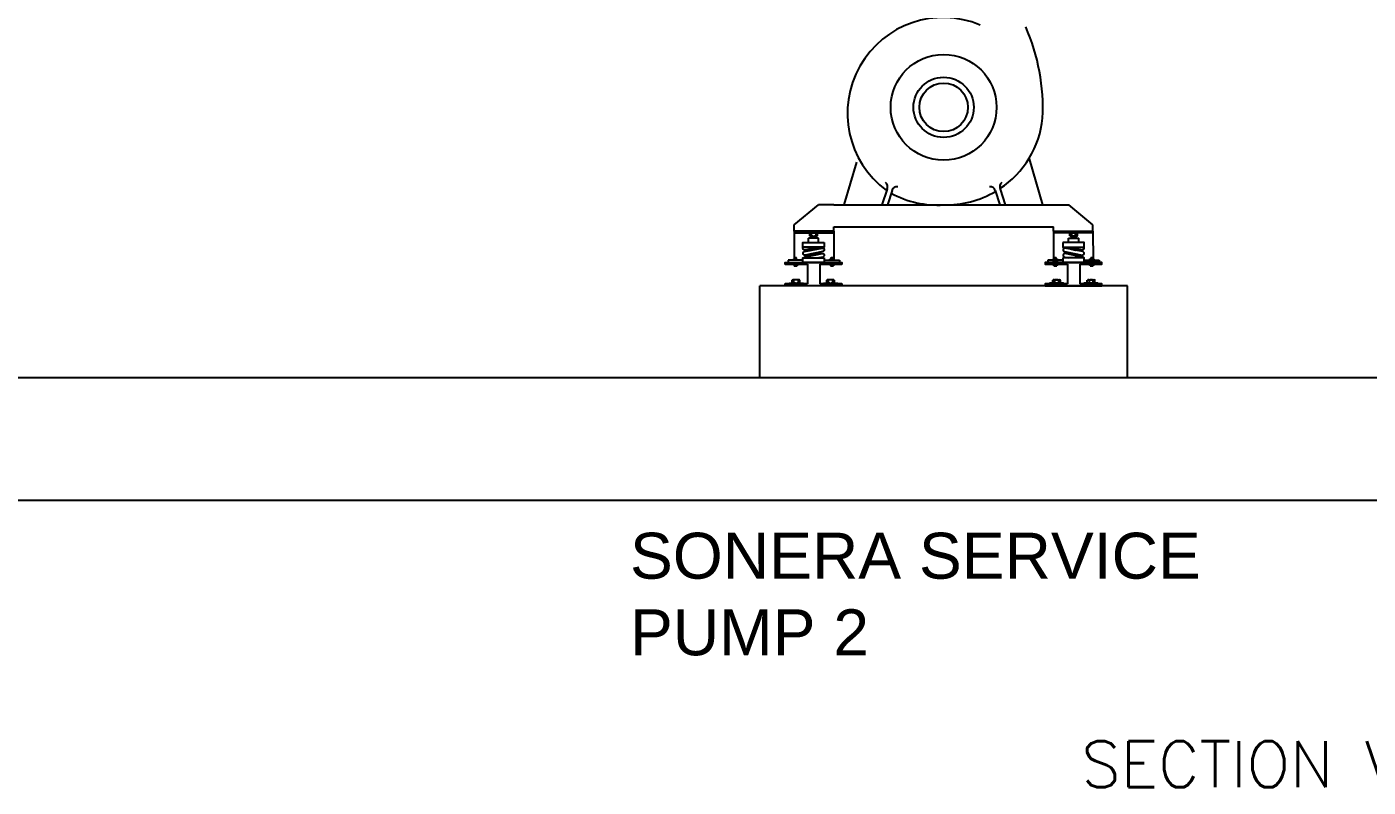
# Model space of a CAD drawing. Header units: inches. Extents: x 72601 to 92539, y -26779 to -15965.
# Drawn here: x 84193 to 86382, y -19834 to -18593 of the extents above; entities that cross this region are included whole.
import ezdxf

# ---------------------------------------------------------------- set-up
doc = ezdxf.new("R2010")
doc.units = ezdxf.units.IN
doc.header["$MEASUREMENT"] = 0
doc.layers.add('FENCE', color=1, linetype='Continuous')
doc.layers.add('M-X-BKGD', color=8, linetype='Continuous')
doc.styles.add('SIMS', font='simplex.shx')
doc.styles.get("Standard").update_dxf_attribs({"font": 'arial.ttf'})

msp = doc.modelspace()

# ---------------------------------------------------------------- linework, layer by layer
at = {"layer": 'M-X-BKGD'}
for p, q in [((85527.3, -18883.3), (85547.7, -18813.8)), ((85851.4, -18883.3), (85829.4, -18807.9)), ((85597.1, -18857.7), (85588.6, -18883.3)), ((85605.2, -18860.1), (85597.6, -18883.3)), ((85773.6, -18860.1), (85781.2, -18883.3)), ((85781.7, -18857.7), (85790.1, -18883.3)), ((85445.7, -18916), (85485, -18883.3)), ((85510, -18883.3), (85485, -18883.3)), ((85510, -18883.3), (85485, -18883.3)), ((85510, -18883.3), (85868.7, -18883.3)), ((85868.7, -18883.3), (85893.7, -18883.3)), ((85868.7, -18883.3), (85893.7, -18883.3)), ((85933.1, -18916), (85893.7, -18883.3)), ((85445.7, -18928.9), (85445.5, -18970.8)), ((85445.7, -18926), (85445.7, -18916)), ((85510, -18926), (85445.7, -18926)), ((85445.7, -18926), (85445.7, -18928.9)), ((85445.7, -18928.9), (85510, -18928.9)), ((85471, -18933.6), (85471, -18929.5)), ((85482.2, -18928.9), (85472.5, -18928.9)), ((85474, -18933.6), (85474, -18929.5)), ((85480.6, -18929.5), (85480.6, -18933.6)), ((85483.5, -18933.6), (85483.5, -18929.5)), ((85510, -18918.9), (85868.7, -18918.9)), ((85510, -18926), (85510, -18918.9)), ((85510, -18926), (85510, -18928.9)), ((85510, -18928.9), (85510, -18958)), ((85868.7, -18926), (85868.7, -18918.9)), ((85868.7, -18926), (85933.1, -18926)), ((85868.7, -18926), (85868.7, -18928.9)), ((85933.1, -18928.9), (85868.7, -18928.9)), ((85868.7, -18928.9), (85868.7, -18972.9)), ((85895.2, -18933.6), (85895.2, -18929.5)), ((85896.6, -18928.9), (85906.3, -18928.9)), ((85898.1, -18929.5), (85898.1, -18933.6)), ((85904.8, -18933.6), (85904.8, -18929.5)), ((85907.7, -18933.6), (85907.7, -18929.5)), ((85933.1, -18926), (85933.1, -18916)), ((85933.1, -18926), (85933.1, -18928.9)), ((85933.1, -18928.9), (85933.2, -18970.8)), ((85485.4, -18937.5), (85468.8, -18937.5)), ((85468.8, -18944.6), (85468.8, -18937.5)), ((85472.5, -18934.2), (85482.1, -18934.2)), ((85473, -18934.5), (85473.4, -18934.2)), ((85473, -18934.5), (85473.7, -18935)), ((85473, -18935.4), (85473.7, -18935)), ((85473, -18935.4), (85473.7, -18935.9)), ((85473, -18936.4), (85473.7, -18935.9)), ((85473, -18936.4), (85473.7, -18936.9)), ((85473, -18937.4), (85473.7, -18936.9)), ((85473, -18937.4), (85473.2, -18937.5)), ((85473, -18954.7), (85473.3, -18954.6)), ((85473, -18954.7), (85473.7, -18955.2)), ((85473, -18955.7), (85473.7, -18955.2)), ((85473, -18955.7), (85473.7, -18956.2)), ((85480.9, -18935.2), (85473.7, -18935)), ((85480.9, -18936.2), (85473.7, -18935.9)), ((85480.9, -18937.2), (85473.7, -18936.9)), ((85480.9, -18955.5), (85473.7, -18955.2)), ((85480.9, -18954.5), (85474.7, -18954.3)), ((85480.9, -18953.5), (85478.6, -18953.5)), ((85480.9, -18934.3), (85479.6, -18934.2)), ((85481, -18934.2), (85480.9, -18934.3)), ((85481.5, -18934.8), (85480.9, -18934.3)), ((85481.5, -18934.8), (85480.9, -18935.2)), ((85481.5, -18935.7), (85480.9, -18935.2)), ((85481.5, -18935.7), (85480.9, -18936.2)), ((85481.5, -18936.7), (85480.9, -18936.2)), ((85481.5, -18936.7), (85480.9, -18937.2)), ((85481.3, -18937.5), (85480.9, -18937.2)), ((85481.5, -18953.1), (85480.9, -18953.5)), ((85481.5, -18954), (85480.9, -18953.5)), ((85481.5, -18954), (85480.9, -18954.5)), ((85481.5, -18955), (85480.9, -18954.5)), ((85481.5, -18955), (85480.9, -18955.5)), ((85481.2, -18955.7), (85480.9, -18955.5)), ((85481.5, -18953.1), (85481.3, -18952.9)), ((85482.1, -18952.7), (85491.6, -18953.7)), ((85485.4, -18944.6), (85485.4, -18937.5)), ((85896.7, -18952.7), (85887.1, -18953.7)), ((85893.3, -18944.6), (85893.3, -18937.5)), ((85893.3, -18937.5), (85910, -18937.5)), ((85906.3, -18934.2), (85896.7, -18934.2)), ((85897.2, -18934.8), (85897.9, -18934.3)), ((85897.2, -18934.8), (85897.9, -18935.2)), ((85897.2, -18935.7), (85897.9, -18935.2)), ((85897.2, -18935.7), (85897.9, -18936.2)), ((85897.2, -18936.7), (85897.9, -18936.2)), ((85897.2, -18936.7), (85897.9, -18937.2)), ((85897.2, -18953.1), (85897.4, -18952.9)), ((85897.2, -18953.1), (85897.9, -18953.5)), ((85897.2, -18954), (85897.9, -18953.5)), ((85897.2, -18954), (85897.9, -18954.5)), ((85897.2, -18955), (85897.9, -18954.5)), ((85897.2, -18955), (85897.9, -18955.5)), ((85897.4, -18937.5), (85897.9, -18937.2)), ((85897.5, -18955.7), (85897.9, -18955.5)), ((85897.8, -18934.2), (85897.9, -18934.3)), ((85897.9, -18934.3), (85899.2, -18934.2)), ((85897.9, -18935.2), (85905.1, -18935)), ((85897.9, -18936.2), (85905.1, -18935.9)), ((85897.9, -18937.2), (85905.1, -18936.9)), ((85897.9, -18953.5), (85900.2, -18953.5)), ((85897.9, -18954.5), (85904.1, -18954.3)), ((85897.9, -18955.5), (85905.1, -18955.2)), ((85905.7, -18934.5), (85905.1, -18935)), ((85905.7, -18935.4), (85905.1, -18935)), ((85905.7, -18935.4), (85905.1, -18935.9)), ((85905.7, -18936.4), (85905.1, -18935.9)), ((85905.7, -18936.4), (85905.1, -18936.9)), ((85905.7, -18937.4), (85905.1, -18936.9)), ((85905.7, -18954.7), (85905.1, -18955.2)), ((85905.7, -18955.7), (85905.1, -18955.2)), ((85905.7, -18955.7), (85905.1, -18956.2)), ((85905.7, -18934.5), (85905.4, -18934.2)), ((85905.7, -18937.4), (85905.5, -18937.5)), ((85905.7, -18954.7), (85905.5, -18954.6)), ((85910, -18944.6), (85910, -18937.5)), ((85431, -18980.2), (85431, -18977.3)), ((85459.9, -18973.5), (85435.5, -18973.5)), ((85435.5, -18973.5), (85435.5, -18977.3)), ((85445, -18972.7), (85445, -18971.1)), ((85449.4, -18970.8), (85445.5, -18970.8)), ((85445.5, -18972.9), (85449.4, -18972.9)), ((85446.1, -18969.8), (85446.3, -18969.6)), ((85446.1, -18969.8), (85446.3, -18970)), ((85446.1, -18970.1), (85446.3, -18970)), ((85446.1, -18970.1), (85446.3, -18970.3)), ((85446.1, -18970.5), (85446.3, -18970.3)), ((85446.1, -18970.5), (85446.3, -18970.6)), ((85446.1, -18970.8), (85446.3, -18970.6)), ((85446.1, -18972.7), (85446.1, -18971.1)), ((85448.8, -18969.7), (85446.3, -18969.6)), ((85446.3, -18969.6), (85449, -18969.6)), ((85448.8, -18970.1), (85446.3, -18970)), ((85448.8, -18970.4), (85446.3, -18970.3)), ((85448.8, -18970.8), (85446.3, -18970.6)), ((85449, -18969.6), (85448.8, -18969.7)), ((85449.1, -18969.9), (85448.8, -18969.7)), ((85449.1, -18969.9), (85448.8, -18970.1)), ((85449.1, -18970.2), (85448.8, -18970.1)), ((85449.1, -18970.2), (85448.8, -18970.4)), ((85449.1, -18970.6), (85448.8, -18970.4)), ((85449.1, -18970.6), (85448.8, -18970.8)), ((85448.9, -18970.8), (85448.8, -18970.8)), ((85448.8, -18971.1), (85448.8, -18972.7)), ((85450, -18972.7), (85450, -18971.1)), ((85462.6, -18956.6), (85472.1, -18957.6)), ((85462.6, -18965.5), (85472.1, -18966.4)), ((85473, -18956.7), (85473.7, -18956.2)), ((85473, -18956.7), (85473.7, -18957.2)), ((85473, -18963.5), (85473.7, -18964)), ((85473, -18963.5), (85473.1, -18963.5)), ((85473, -18964.5), (85473.7, -18964)), ((85473, -18964.5), (85473.7, -18964.9)), ((85473, -18965.4), (85473.7, -18964.9)), ((85473, -18965.4), (85473.7, -18965.9)), ((85476.7, -18956.7), (85473.1, -18956.7)), ((85473.2, -18966.3), (85473.7, -18965.9)), ((85473.5, -18957.3), (85473.7, -18957.2)), ((85478.2, -18956.4), (85473.7, -18956.2)), ((85474.2, -18957.2), (85473.7, -18957.2)), ((85480.9, -18964.3), (85473.7, -18964)), ((85478.7, -18965.1), (85473.7, -18964.9)), ((85474.8, -18966), (85473.7, -18965.9)), ((85480.9, -18963.3), (85475, -18963.1)), ((85480.9, -18962.3), (85479, -18962.2)), ((85481.6, -18961.8), (85480.9, -18962.3)), ((85481.5, -18962.8), (85480.9, -18962.3)), ((85481.5, -18962.8), (85480.9, -18963.3)), ((85481.5, -18963.8), (85480.9, -18963.3)), ((85481.5, -18963.8), (85480.9, -18964.3)), ((85481.3, -18964.6), (85480.9, -18964.3)), ((85481.6, -18961.8), (85481.5, -18961.7)), ((85482.1, -18961.6), (85491.6, -18962.5)), ((85494.6, -18973.5), (85519.6, -18973.5)), ((85504.4, -18972.7), (85504.4, -18971.1)), ((85508.8, -18970.8), (85504.9, -18970.8)), ((85504.9, -18972.9), (85508.8, -18972.9)), ((85505.4, -18969.8), (85505.7, -18969.6)), ((85505.4, -18969.8), (85505.7, -18970)), ((85505.4, -18970.1), (85505.7, -18970)), ((85505.4, -18970.1), (85505.7, -18970.3)), ((85505.4, -18970.5), (85505.7, -18970.3)), ((85505.4, -18970.5), (85505.7, -18970.6)), ((85505.4, -18970.8), (85505.7, -18970.6)), ((85505.5, -18972.7), (85505.5, -18971.1)), ((85508.2, -18969.7), (85505.7, -18969.6)), ((85505.7, -18969.6), (85508.4, -18969.6)), ((85508.2, -18970.1), (85505.7, -18970)), ((85508.2, -18970.4), (85505.7, -18970.3)), ((85508.2, -18970.8), (85505.7, -18970.6)), ((85508.4, -18969.6), (85508.2, -18969.7)), ((85508.5, -18969.9), (85508.2, -18969.7)), ((85508.5, -18969.9), (85508.2, -18970.1)), ((85508.5, -18970.2), (85508.2, -18970.1)), ((85508.5, -18970.2), (85508.2, -18970.4)), ((85508.5, -18970.6), (85508.2, -18970.4)), ((85508.5, -18970.6), (85508.2, -18970.8)), ((85508.3, -18970.8), (85508.2, -18970.8)), ((85508.2, -18971.1), (85508.2, -18972.7)), ((85509.3, -18972.7), (85509.3, -18971.1)), ((85510, -18958), (85510, -18972.9)), ((85519.6, -18973.5), (85519.6, -18977.3)), ((85523.5, -18977.3), (85523.5, -18980.2)), ((85855.3, -18977.3), (85855.3, -18980.2)), ((85884.2, -18973.5), (85859.2, -18973.5)), ((85859.2, -18973.5), (85859.2, -18977.3)), ((85869.4, -18972.7), (85869.4, -18971.1)), ((85870, -18970.8), (85873.8, -18970.8)), ((85873.8, -18972.9), (85870, -18972.9)), ((85870.3, -18969.9), (85870.5, -18969.7)), ((85870.3, -18969.9), (85870.5, -18970.1)), ((85870.3, -18970.2), (85870.5, -18970.1)), ((85870.3, -18970.2), (85870.5, -18970.4)), ((85870.3, -18970.6), (85870.5, -18970.4)), ((85870.3, -18970.6), (85870.5, -18970.8)), ((85873.1, -18969.6), (85870.4, -18969.6)), ((85870.4, -18969.6), (85870.5, -18969.7)), ((85870.4, -18970.8), (85870.5, -18970.8)), ((85870.5, -18969.7), (85873.1, -18969.6)), ((85870.5, -18970.1), (85873.1, -18970)), ((85870.5, -18970.4), (85873.1, -18970.3)), ((85870.5, -18970.8), (85873.1, -18970.6)), ((85870.6, -18971.1), (85870.6, -18972.7)), ((85873.3, -18969.8), (85873.1, -18969.6)), ((85873.3, -18969.8), (85873.1, -18970)), ((85873.3, -18970.1), (85873.1, -18970)), ((85873.3, -18970.1), (85873.1, -18970.3)), ((85873.3, -18970.5), (85873.1, -18970.3)), ((85873.3, -18970.5), (85873.1, -18970.6)), ((85873.3, -18970.8), (85873.1, -18970.6)), ((85873.2, -18972.7), (85873.2, -18971.1)), ((85874.4, -18972.7), (85874.4, -18971.1)), ((85896.7, -18961.6), (85887.1, -18962.5)), ((85897.2, -18961.8), (85897.3, -18961.7)), ((85897.2, -18961.8), (85897.9, -18962.3)), ((85897.2, -18962.8), (85897.9, -18962.3)), ((85897.2, -18962.8), (85897.9, -18963.3)), ((85897.2, -18963.8), (85897.9, -18963.3)), ((85897.2, -18963.8), (85897.9, -18964.3)), ((85897.4, -18964.6), (85897.9, -18964.3)), ((85897.9, -18962.3), (85899.8, -18962.2)), ((85897.9, -18963.3), (85903.7, -18963.1)), ((85897.9, -18964.3), (85905.1, -18964)), ((85900.1, -18965.1), (85905.1, -18964.9)), ((85900.5, -18956.4), (85905.1, -18956.2)), ((85902, -18956.7), (85905.7, -18956.7)), ((85904, -18966), (85905.1, -18965.9)), ((85904.6, -18957.2), (85905.1, -18957.2)), ((85905.7, -18956.7), (85905.1, -18956.2)), ((85905.7, -18956.7), (85905.1, -18957.2)), ((85905.3, -18957.3), (85905.1, -18957.2)), ((85905.7, -18963.5), (85905.1, -18964)), ((85905.7, -18964.5), (85905.1, -18964)), ((85905.7, -18964.5), (85905.1, -18964.9)), ((85905.7, -18965.4), (85905.1, -18964.9)), ((85905.7, -18965.4), (85905.1, -18965.9)), ((85905.5, -18966.3), (85905.1, -18965.9)), ((85905.7, -18963.5), (85905.7, -18963.5)), ((85916.2, -18956.6), (85906.7, -18957.6)), ((85916.2, -18965.5), (85906.7, -18966.4)), ((85918.9, -18973.5), (85943.3, -18973.5)), ((85928.8, -18972.7), (85928.8, -18971.1)), ((85929.3, -18970.8), (85933.2, -18970.8)), ((85933.2, -18972.9), (85929.4, -18972.9)), ((85929.7, -18969.9), (85929.9, -18969.7)), ((85929.7, -18969.9), (85929.9, -18970.1)), ((85929.7, -18970.2), (85929.9, -18970.1)), ((85929.7, -18970.2), (85929.9, -18970.4)), ((85929.7, -18970.6), (85929.9, -18970.4)), ((85929.7, -18970.6), (85929.9, -18970.8)), ((85932.5, -18969.6), (85929.8, -18969.6)), ((85929.8, -18969.6), (85929.9, -18969.7)), ((85929.8, -18970.8), (85929.9, -18970.8)), ((85929.9, -18969.7), (85932.5, -18969.6)), ((85929.9, -18970.1), (85932.5, -18970)), ((85929.9, -18970.4), (85932.5, -18970.3)), ((85929.9, -18970.8), (85932.5, -18970.6)), ((85930, -18971.1), (85930, -18972.7)), ((85932.7, -18969.8), (85932.5, -18969.6)), ((85932.7, -18969.8), (85932.5, -18970)), ((85932.7, -18970.1), (85932.5, -18970)), ((85932.7, -18970.1), (85932.5, -18970.3)), ((85932.7, -18970.5), (85932.5, -18970.3)), ((85932.7, -18970.5), (85932.5, -18970.6)), ((85932.7, -18970.8), (85932.5, -18970.6)), ((85932.6, -18972.7), (85932.6, -18971.1)), ((85933.8, -18972.7), (85933.8, -18971.1)), ((85943.3, -18973.5), (85943.3, -18977.3)), ((85947.8, -18980.2), (85947.8, -18977.3)), ((85431, -18980.2), (85467.2, -18980.2)), ((85445.4, -18981), (85445.4, -18982.6)), ((85449.8, -18980.8), (85446, -18980.8)), ((85446, -18982.9), (85449.8, -18982.9)), ((85446.6, -18982.6), (85446.6, -18981)), ((85449.2, -18981), (85449.2, -18982.6)), ((85450.4, -18981), (85450.4, -18982.6)), ((85467.2, -18980.2), (85467.2, -19012.2)), ((85487.2, -18980.2), (85487.2, -19012.2)), ((85487.2, -18980.2), (85523.5, -18980.2)), ((85504.8, -18981), (85504.8, -18982.6)), ((85505.3, -18982.9), (85509.2, -18982.9)), ((85509.2, -18980.8), (85505.4, -18980.8)), ((85505.9, -18982.6), (85505.9, -18981)), ((85508.6, -18981), (85508.6, -18982.6)), ((85509.8, -18981), (85509.8, -18982.6)), ((85891.5, -18980.2), (85855.3, -18980.2)), ((85869, -18981), (85869, -18982.6)), ((85869.6, -18980.8), (85873.4, -18980.8)), ((85873.4, -18982.9), (85869.6, -18982.9)), ((85870.1, -18981), (85870.1, -18982.6)), ((85872.8, -18982.6), (85872.8, -18981)), ((85874, -18981), (85874, -18982.6)), ((85891.5, -18980.2), (85891.5, -19012.2)), ((85911.5, -18980.2), (85911.5, -19012.2)), ((85947.8, -18980.2), (85911.5, -18980.2)), ((85928.4, -18981), (85928.4, -18982.6)), ((85928.9, -18980.8), (85932.8, -18980.8)), ((85932.8, -18982.9), (85928.9, -18982.9)), ((85929.5, -18981), (85929.5, -18982.6)), ((85932.2, -18982.6), (85932.2, -18981)), ((85933.4, -18981), (85933.4, -18982.6)), ((85989.4, -19015.2), (85389.4, -19015.2)), ((85389.4, -19165.1), (85389.4, -19015.2)), ((85431, -19015.2), (85431, -19012.2)), ((85467.2, -19012.2), (85431, -19012.2)), ((85442.3, -19010.3), (85442.3, -19006.2)), ((85453.4, -19005.6), (85443.8, -19005.6)), ((85443.8, -19010.9), (85453.4, -19010.9)), ((85445.2, -19010.3), (85445.2, -19006.2)), ((85445.7, -19012.2), (85467.2, -19012.2)), ((85467.2, -19012.2), (85445.7, -19012.2)), ((85451.9, -19006.2), (85451.9, -19010.3)), ((85454.8, -19010.3), (85454.8, -19006.2)), ((85487.2, -19012.2), (85510, -19012.2)), ((85510, -19012.2), (85487.2, -19012.2)), ((85523.5, -19012.2), (85487.2, -19012.2)), ((85498.6, -19010.3), (85498.6, -19006.2)), ((85509.7, -19005.6), (85500, -19005.6)), ((85500, -19010.9), (85509.6, -19010.9)), ((85501.5, -19010.3), (85501.5, -19006.2)), ((85508.1, -19006.2), (85508.1, -19010.3)), ((85511.1, -19010.3), (85511.1, -19006.2)), ((85523.5, -19012.2), (85523.5, -19015.2)), ((85855.3, -19012.2), (85855.3, -19015.2)), ((85855.3, -19012.2), (85891.5, -19012.2)), ((85867.7, -19010.3), (85867.7, -19006.2)), ((85891.5, -19012.2), (85868.7, -19012.2)), ((85868.7, -19012.2), (85891.5, -19012.2)), ((85869.1, -19005.6), (85878.7, -19005.6)), ((85878.7, -19010.9), (85869.2, -19010.9)), ((85870.6, -19006.2), (85870.6, -19010.3)), ((85877.3, -19010.3), (85877.3, -19006.2)), ((85880.2, -19010.3), (85880.2, -19006.2)), ((85933.1, -19012.2), (85911.5, -19012.2)), ((85911.5, -19012.2), (85933.1, -19012.2)), ((85911.5, -19012.2), (85947.8, -19012.2)), ((85923.9, -19010.3), (85923.9, -19006.2)), ((85925.3, -19005.6), (85935, -19005.6)), ((85935, -19010.9), (85925.4, -19010.9)), ((85926.9, -19006.2), (85926.9, -19010.3)), ((85933.5, -19010.3), (85933.5, -19006.2)), ((85936.4, -19010.3), (85936.4, -19006.2)), ((85947.8, -19015.2), (85947.8, -19012.2)), ((85989.4, -19165.1), (85989.4, -19015.2)), ((83839.4, -19165.1), (87789.4, -19165.1)), ((85989.4, -19165.1), (86589.4, -19165.1)), ((83639.4, -19365.1), (92539.4, -19365.1))]:
    msp.add_line(p, q, dxfattribs=at)
for points in [[(85494.6, -18944.6), (85494.6, -18952.1), (85459.9, -18952.1), (85459.9, -18944.6)], [(85884.2, -18944.6), (85884.2, -18952.1), (85918.9, -18952.1), (85918.9, -18944.6)], [(85452.2, -18972.9), (85452.2, -18973.5), (85443.1, -18973.5), (85443.1, -18972.9)], [(85494.6, -18969.7), (85494.6, -18977.3), (85459.9, -18977.3), (85459.9, -18969.7)], [(85511.6, -18972.9), (85511.6, -18973.5), (85502.5, -18973.5), (85502.5, -18972.9)], [(85867.1, -18972.9), (85867.1, -18973.5), (85876.3, -18973.5), (85876.3, -18972.9)], [(85884.2, -18969.7), (85884.2, -18977.3), (85918.9, -18977.3), (85918.9, -18969.7)], [(85926.5, -18972.9), (85926.5, -18973.5), (85935.6, -18973.5), (85935.6, -18972.9)], [(85443.1, -18980.8), (85443.1, -18980.2), (85452.2, -18980.2), (85452.2, -18980.8)], [(85502.5, -18980.8), (85502.5, -18980.2), (85511.6, -18980.2), (85511.6, -18980.8)], [(85876.3, -18980.8), (85876.3, -18980.2), (85867.1, -18980.2), (85867.1, -18980.8)], [(85935.6, -18980.8), (85935.6, -18980.2), (85926.5, -18980.2), (85926.5, -18980.8)], [(85460.5, -19010.9), (85460.5, -19012.2), (85437.7, -19012.2), (85437.7, -19010.9)], [(85516.8, -19010.9), (85516.8, -19012.2), (85493.9, -19012.2), (85493.9, -19010.9)], [(85862, -19010.9), (85862, -19012.2), (85884.8, -19012.2), (85884.8, -19010.9)], [(85918.2, -19010.9), (85918.2, -19012.2), (85941.1, -19012.2), (85941.1, -19010.9)]]:
    msp.add_lwpolyline(points, close=True, dxfattribs=at)
for points in [[(85485, -18952.1), (85463.5, -18956.6, -0.656367), (85460.3, -18952.1)], [(85893.7, -18952.1), (85915.3, -18956.6, 0.656367), (85918.4, -18952.1)], [(85460.5, -18969.7, -0.187389), (85462.3, -18968.5), (85491, -18962.6, -1.001015), (85492.2, -18968.4), (85486, -18969.7)], [(85918.3, -18969.7, 0.187389), (85916.5, -18968.5), (85887.7, -18962.6, 1.001015), (85886.6, -18968.4), (85892.8, -18969.7)]]:
    msp.add_lwpolyline(points, format="xyb", dxfattribs=at)
for points in [[(85492.2, -18959.5), (85463.5, -18965.4, -1.001057), (85462.3, -18959.6), (85491, -18953.7, -1.001015)], [(85886.6, -18959.5), (85915.3, -18965.4, 1.001057), (85916.5, -18959.6), (85887.7, -18953.7, 1.001015)]]:
    msp.add_lwpolyline(points, format="xyb", close=True, dxfattribs=at)
for points in [[(85467.2, -18980.2), (85431, -18980.2), (85431, -18977.3), (85523.5, -18977.3), (85523.5, -18980.2), (85487.2, -18980.2)], [(85911.5, -18980.2), (85947.8, -18980.2), (85947.8, -18977.3), (85855.3, -18977.3), (85855.3, -18980.2), (85891.5, -18980.2)], [(85487.2, -19012.2), (85523.5, -19012.2), (85523.5, -19015.2), (85431, -19015.2), (85431, -19012.2), (85467.2, -19012.2)], [(85891.5, -19012.2), (85855.3, -19012.2), (85855.3, -19015.2), (85947.8, -19015.2), (85947.8, -19012.2), (85911.5, -19012.2)]]:
    msp.add_lwpolyline(points, dxfattribs=at)
for radius in [86.4, 49.2, 39.6]:
    msp.add_circle((85689.4, -18724.1), radius, dxfattribs=at)
for centre, radius, start, end in [((85688.7, -18733.8), 156.2, 67.2496, 233.7533), ((85521.5, -18725.6), 329.8, 357.1887, 23.7586), ((85695, -18725.9), 156.8, 303.4296, 354.1995), ((85588.4, -18853.9), 9.46, 336.5811, 49.1689), ((85680, -18723.3), 160.3, 241.6313, 273.3611), ((85612.7, -18861.3), 7.64, 76.3265, 170.9387), ((85692.4, -18721.3), 162.1, 268.948, 300.2335), ((85766, -18861.3), 7.64, 9.0613, 103.6735), ((85790.4, -18853.9), 9.46, 130.8311, 203.4189), ((85472.5, -18931), 2.06, 45.0088, 134.9912), ((85472.5, -18932.2), 2.06, 225.0088, 314.9912), ((85477.3, -18938.3), 9.42, 69.2913, 110.7087), ((85477.3, -18924.8), 9.42, 249.2913, 290.7087), ((85482.1, -18931), 2.05, 44.9141, 135.0859), ((85482.1, -18932.2), 2.05, 224.9141, 315.0859), ((85896.7, -18931), 2.05, 44.9141, 135.0859), ((85896.7, -18932.2), 2.05, 224.9141, 315.0859), ((85901.5, -18938.3), 9.42, 69.2913, 110.7087), ((85901.5, -18924.8), 9.42, 249.2913, 290.7087), ((85906.3, -18931), 2.06, 45.0088, 134.9912), ((85906.3, -18932.2), 2.06, 225.0088, 314.9912), ((85445.5, -18971.6), 0.823, 45.0088, 134.9912), ((85445.5, -18972.1), 0.823, 225.0088, 314.9912), ((85447.5, -18974.6), 3.77, 69.2913, 110.7087), ((85447.5, -18969.2), 3.77, 249.2913, 290.7087), ((85449.4, -18971.6), 0.822, 44.9141, 135.0859), ((85449.4, -18972.1), 0.822, 224.9141, 315.0859), ((85504.9, -18971.6), 0.823, 45.0088, 134.9912), ((85504.9, -18972.1), 0.823, 225.0088, 314.9912), ((85506.8, -18974.6), 3.77, 69.2913, 110.7087), ((85506.8, -18969.2), 3.77, 249.2913, 290.7087), ((85508.8, -18971.6), 0.822, 44.9141, 135.0859), ((85508.8, -18972.1), 0.822, 224.9141, 315.0859), ((85870, -18971.6), 0.822, 44.9141, 135.0859), ((85870, -18972.1), 0.822, 224.9141, 315.0859), ((85871.9, -18974.6), 3.77, 69.2913, 110.7087), ((85871.9, -18969.2), 3.77, 249.2913, 290.7087), ((85873.8, -18971.6), 0.823, 45.0088, 134.9912), ((85873.8, -18972.1), 0.823, 225.0088, 314.9912), ((85929.4, -18971.6), 0.822, 44.9141, 135.0859), ((85929.4, -18972.1), 0.822, 224.9141, 315.0859), ((85931.3, -18974.6), 3.77, 69.2913, 110.7087), ((85931.3, -18969.2), 3.77, 249.2913, 290.7087), ((85933.2, -18971.6), 0.823, 45.0088, 134.9912), ((85933.2, -18972.1), 0.823, 225.0088, 314.9912), ((85446, -18981.6), 0.822, 44.9141, 135.0859), ((85446, -18982), 0.822, 224.9141, 315.0859), ((85447.9, -18984.5), 3.77, 69.2913, 110.7087), ((85447.9, -18979.1), 3.77, 249.2913, 290.7087), ((85449.8, -18981.6), 0.823, 45.0088, 134.9912), ((85449.8, -18982), 0.823, 225.0088, 314.9912), ((85505.4, -18981.6), 0.822, 44.9141, 135.0859), ((85505.4, -18982), 0.822, 224.9141, 315.0859), ((85507.3, -18984.5), 3.77, 69.2913, 110.7087), ((85507.3, -18979.1), 3.77, 249.2913, 290.7087), ((85509.2, -18981.6), 0.823, 45.0088, 134.9912), ((85509.2, -18982), 0.823, 225.0088, 314.9912), ((85869.6, -18981.6), 0.823, 45.0088, 134.9912), ((85869.6, -18982), 0.823, 225.0088, 314.9912), ((85871.5, -18984.5), 3.77, 69.2913, 110.7087), ((85871.5, -18979.1), 3.77, 249.2913, 290.7087), ((85873.4, -18981.6), 0.822, 44.9141, 135.0859), ((85873.4, -18982), 0.822, 224.9141, 315.0859), ((85928.9, -18981.6), 0.823, 45.0088, 134.9912), ((85928.9, -18982), 0.823, 225.0088, 314.9912), ((85930.9, -18984.5), 3.77, 69.2913, 110.7087), ((85930.9, -18979.1), 3.77, 249.2913, 290.7087), ((85932.8, -18981.6), 0.822, 44.9141, 135.0859), ((85932.8, -18982), 0.822, 224.9141, 315.0859), ((85443.8, -19007.6), 2.06, 45.0088, 134.9912), ((85443.8, -19008.8), 2.06, 225.0088, 314.9912), ((85448.6, -19015), 9.42, 69.2913, 110.7087), ((85448.6, -19001.5), 9.42, 249.2913, 290.7087), ((85453.4, -19007.6), 2.05, 44.9141, 135.0859), ((85453.4, -19008.8), 2.05, 224.9141, 315.0859), ((85500, -19007.6), 2.06, 45.0088, 134.9912), ((85500, -19008.8), 2.06, 225.0088, 314.9912), ((85504.8, -19015), 9.42, 69.2913, 110.7087), ((85504.8, -19001.5), 9.42, 249.2913, 290.7087), ((85509.6, -19007.6), 2.05, 44.9141, 135.0859), ((85509.6, -19008.8), 2.05, 224.9141, 315.0859), ((85869.2, -19007.6), 2.05, 44.9141, 135.0859), ((85869.2, -19008.8), 2.05, 224.9141, 315.0859), ((85873.9, -19015), 9.42, 69.2913, 110.7087), ((85873.9, -19001.5), 9.42, 249.2913, 290.7087), ((85878.7, -19007.6), 2.06, 45.0088, 134.9912), ((85878.7, -19008.8), 2.06, 225.0088, 314.9912), ((85925.4, -19007.6), 2.05, 44.9141, 135.0859), ((85925.4, -19008.8), 2.05, 224.9141, 315.0859), ((85930.2, -19015), 9.42, 69.2913, 110.7087), ((85930.2, -19001.5), 9.42, 249.2913, 290.7087), ((85935, -19007.6), 2.06, 45.0088, 134.9912), ((85935, -19008.8), 2.06, 225.0088, 314.9912)]:
    msp.add_arc(centre, radius, start, end, dxfattribs=at)

# ---------------------------------------------------------------- texts
at = {"color": 3, "insert": (85177.6, -19418.4), "char_height": 75, "attachment_point": 1}
msp.add_mtext_dynamic_manual_height_columns('\\pt1875;SONERA SERVICE PUMP 2', width=1046.126, gutter_width=1, heights=[0], dxfattribs=at)
at = {"layer": 'FENCE', "color": 3, "insert": (86256.4, -19758.7, -422.2), "char_height": 75, "width": 1056.27, "attachment_point": 2, "style": 'SIMS'}
msp.add_mtext('\\A1;\\pt0;SECTION VIEW', dxfattribs=at)

doc.saveas('drawing.dxf')
